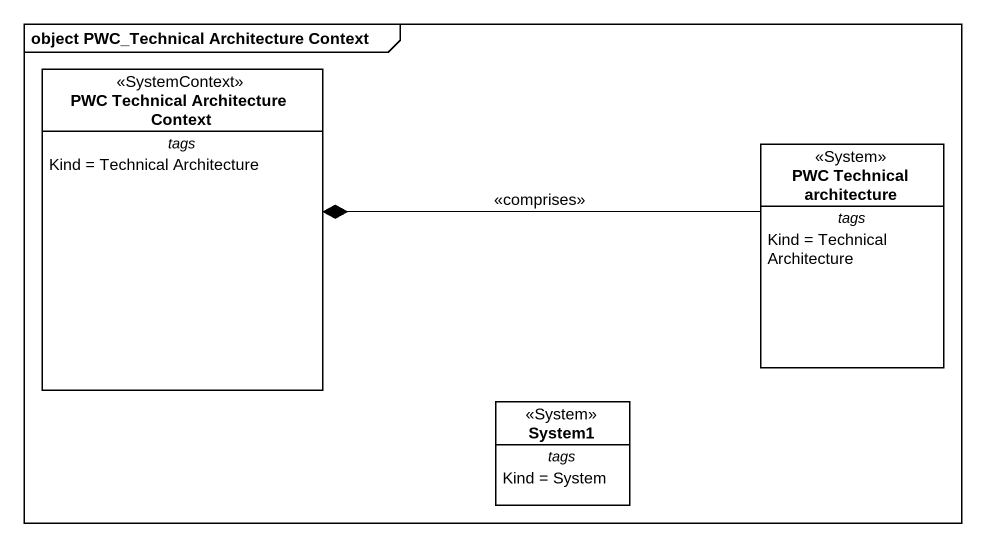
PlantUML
@startuml
mainframe object PWC_Technical Architecture Context
hide circle
hide empty members
class "PWC Technical Architecture Context" as PWC_Technical_Architecture <<SystemContext>> {
  -- tags --
  Kind = Technical Architecture
}
class "PWC Technical architecture" as PWC_Technical_architecture <<System>> {
  -- tags --
  Kind = Technical Architecture
}
class System1 <<System>> {
  -- tags --
  Kind = System
}
PWC_Technical_architecture -left-* PWC_Technical_Architecture : <<comprises>>
@enduml
